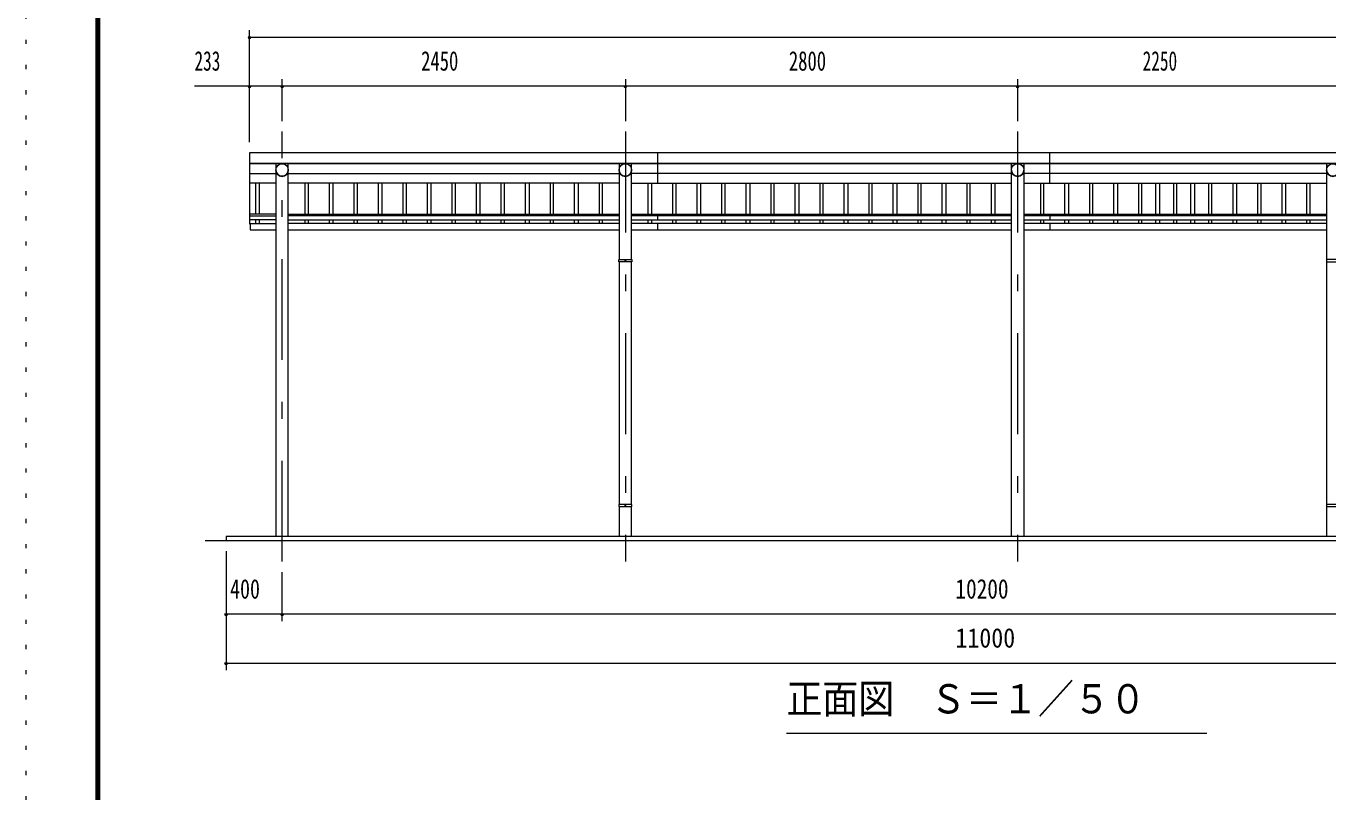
# Model space of a CAD drawing. Units: millimetres, scale not verified, with parts at other scales. Extents: x -25863 to 25873, y -10500 to 10500.
# Drawn here: x -3827 to 5466, y 0 to 5468 of the extents above; entities that cross this region are included whole.
import ezdxf
from ezdxf.enums import TextEntityAlignment as Align

# ---------------------------------------------------------------- set-up
doc = ezdxf.new("R2010")
doc.units = ezdxf.units.MM
doc.header["$LTSCALE"] = 60
doc.linetypes.add('USER3', pattern=[24, 12, -5, 2, -5])
doc.linetypes.add('USER4', pattern=[3, 0.5, -2.5])
for name, color, linetype, lineweight in [('0-2_1-05BOLD', 7, 'Continuous', 18), ('0-3_1-25CENTER', 3, 'USER3', 18), ('0-4_1-45THIN', 4, 'Continuous', 18), ('0-5_1-55DIM', 3, 'Continuous', 18), ('0-C_F-F1PAPER', 5, 'Continuous', 18), ('0-D_F-E_J_ADD', 5, 'USER4', 18)]:
    doc.layers.add(name, color=color, linetype=linetype, lineweight=lineweight)
doc.styles.add('ＭＳ ゴシック', font='')
doc.styles.get('ＭＳ ゴシック').set_extended_font_data('MS Gothic')

msp = doc.modelspace()

# ---------------------------------------------------------------- linework, layer by layer
at = {"layer": '0-2_1-05BOLD'}
for p, q in [((681.12, 4563.67), (681.12, 4345.48)), ((3481.12, 4345.48), (3481.12, 4563.67)), ((-2231.88, 4488.53), (8434.12, 4488.53)), ((8434.12, 4484.46), (-2231.88, 4484.46)), ((-2043.43, 4484.46), (-2043.43, 1824.67)), ((-1954.33, 1824.67), (-1954.33, 4484.46)), ((406.57, 4484.46), (406.57, 3800.67)), ((495.67, 3800.67), (495.67, 4484.46)), ((3206.57, 1824.67), (3206.57, 4484.46)), ((3295.67, 4484.46), (3295.67, 1824.67)), ((5456.57, 4484.46), (5456.57, 3800.67)), ((-2231.88, 4414.97), (-2043.43, 4414.97)), ((-1954.33, 4414.97), (406.57, 4414.97)), ((3206.57, 4414.97), (495.67, 4414.97)), ((5456.57, 4414.97), (3295.67, 4414.97)), ((-2043.43, 4345.48), (-2231.88, 4345.48)), ((406.57, 4345.48), (-1954.33, 4345.48)), ((495.67, 4345.48), (3206.57, 4345.48)), ((3295.67, 4345.48), (5456.57, 4345.48)), ((-2043.43, 4123.86), (-2231.88, 4123.86)), ((-2231.88, 4113.43), (-2043.43, 4113.43)), ((-1954.33, 4123.86), (406.57, 4123.86)), ((406.57, 4113.43), (-1954.33, 4113.43)), ((495.67, 4123.86), (3206.57, 4123.86)), ((3206.57, 4113.43), (495.67, 4113.43)), ((681.12, 4123.86), (681.12, 4083.82)), ((3295.67, 4123.86), (5456.57, 4123.86)), ((5456.57, 4113.43), (3295.67, 4113.43)), ((3481.12, 4123.86), (3481.12, 4083.82)), ((-2043.43, 4083.82), (-2231.88, 4083.82)), ((-2226.88, 4057.49), (-2043.43, 4057.49)), ((-1954.33, 4083.82), (406.57, 4083.82)), ((406.57, 4057.49), (-1954.33, 4057.49)), ((-1954.33, 4012.49), (406.57, 4012.49)), ((495.67, 4083.82), (3206.57, 4083.82)), ((3206.57, 4057.49), (495.67, 4057.49)), ((495.67, 4012.49), (3206.57, 4012.49)), ((681.12, 4057.49), (681.12, 4012.49)), ((3295.67, 4083.82), (5456.57, 4083.82)), ((5456.57, 4057.49), (3295.67, 4057.49)), ((3295.67, 4012.49), (5456.57, 4012.49)), ((3481.12, 4057.49), (3481.12, 4012.49)), ((406.57, 3784.67), (406.57, 2053.27)), ((448.07, 3800.67), (448.07, 3784.67)), ((448.07, 3792.67), (454.17, 3792.67)), ((454.17, 3784.67), (454.17, 3800.67)), ((495.67, 2053.27), (495.67, 3784.67)), ((5456.57, 3784.67), (5456.57, 2053.27)), ((448.07, 2053.27), (448.07, 2037.27)), ((454.17, 2045.27), (448.07, 2045.27)), ((454.17, 2037.27), (454.17, 2053.27)), ((406.57, 2037.27), (406.57, 1824.67)), ((495.67, 1824.67), (495.67, 2037.27)), ((5456.57, 2037.27), (5456.57, 1824.67)), ((-2548.88, 1794.67), (8751.12, 1794.67))]:
    msp.add_line(p, q, dxfattribs=at)
for points in [[(8434.12, 4563.67), (-2231.88, 4563.67), (-2231.88, 4054.91), (-2226.88, 4054.91)], [(-2226.88, 4057.49), (-2226.88, 4012.49), (-2043.43, 4012.49)], [(8601.12, 1824.67), (-2398.88, 1824.67), (-2398.88, 1794.67)]]:
    msp.add_lwpolyline(points, dxfattribs=at)
for points in [[(497.27, 3800.67), (497.27, 3784.67), (404.97, 3784.67), (404.97, 3800.67)], [(5547.27, 3784.67), (5547.27, 3800.67), (5454.97, 3800.67), (5454.97, 3784.67)], [(404.97, 2053.27), (404.97, 2037.27), (497.27, 2037.27), (497.27, 2053.27)], [(5547.27, 2037.27), (5547.27, 2053.27), (5454.97, 2053.27), (5454.97, 2037.27)]]:
    msp.add_lwpolyline(points, close=True, dxfattribs=at)
for centre in [(-1998.88, 4439.91), (451.12, 4439.91), (3251.12, 4439.91), (5501.12, 4439.91)]:
    msp.add_circle(centre, 44.55, dxfattribs=at)
for centre in [(-1998.88, 4439.22), (451.12, 4439.22), (3251.12, 4439.22), (5501.12, 4439.22)]:
    msp.add_arc(centre, 44.55, 180, 0, dxfattribs=at)
at = {"layer": '0-3_1-25CENTER'}
for p, q in [((-1998.88, 1644.67), (-1998.88, 4714.67)), ((451.12, 4714.67), (451.12, 1644.67)), ((3251.12, 4714.67), (3251.12, 1644.67))]:
    msp.add_line(p, q, dxfattribs=at)
at = {"layer": '0-4_1-45THIN'}
for p, q in [((-2186.38, 4123.86), (-2186.38, 4345.48)), ((-2161.38, 4345.48), (-2161.38, 4123.86)), ((-1836.37, 4345.48), (-1836.37, 4123.86)), ((-1811.37, 4123.86), (-1811.37, 4345.48)), ((-1661.38, 4123.86), (-1661.38, 4345.48)), ((-1636.37, 4345.48), (-1636.37, 4123.86)), ((-1486.37, 4345.48), (-1486.37, 4123.86)), ((-1461.37, 4123.86), (-1461.37, 4345.48)), ((-1311.37, 4123.86), (-1311.37, 4345.48)), ((-1286.37, 4345.48), (-1286.37, 4123.86)), ((-1136.37, 4345.48), (-1136.37, 4123.86)), ((-1111.37, 4123.86), (-1111.37, 4345.48)), ((-961.37, 4123.86), (-961.37, 4345.48)), ((-936.37, 4345.48), (-936.37, 4123.86)), ((-786.37, 4345.48), (-786.37, 4123.86)), ((-761.37, 4123.86), (-761.37, 4345.48)), ((-611.37, 4123.86), (-611.37, 4345.48)), ((-586.37, 4345.48), (-586.37, 4123.86)), ((-436.37, 4345.48), (-436.37, 4123.86)), ((-411.37, 4123.86), (-411.37, 4345.48)), ((-261.37, 4123.86), (-261.37, 4345.48)), ((-236.37, 4345.48), (-236.37, 4123.86)), ((-86.38, 4345.48), (-86.38, 4123.86)), ((-61.37, 4123.86), (-61.37, 4345.48)), ((88.63, 4123.86), (88.63, 4345.48)), ((113.63, 4345.48), (113.63, 4123.86)), ((263.62, 4345.48), (263.62, 4123.86)), ((288.62, 4123.86), (288.62, 4345.48)), ((613.62, 4123.86), (613.62, 4345.48)), ((638.62, 4345.48), (638.62, 4123.86)), ((788.62, 4345.48), (788.62, 4123.86)), ((813.62, 4123.86), (813.62, 4345.48)), ((963.62, 4123.86), (963.62, 4345.48)), ((988.62, 4345.48), (988.62, 4123.86)), ((1138.62, 4345.48), (1138.62, 4123.86)), ((1163.62, 4123.86), (1163.62, 4345.48)), ((1313.62, 4123.86), (1313.62, 4345.48)), ((1338.62, 4345.48), (1338.62, 4123.86)), ((1488.62, 4345.48), (1488.62, 4123.86)), ((1513.62, 4123.86), (1513.62, 4345.48)), ((1663.62, 4123.86), (1663.62, 4345.48)), ((1688.62, 4345.48), (1688.62, 4123.86)), ((1838.62, 4345.48), (1838.62, 4123.86)), ((1863.62, 4123.86), (1863.62, 4345.48)), ((2013.62, 4123.86), (2013.62, 4345.48)), ((2038.62, 4345.48), (2038.62, 4123.86)), ((2188.62, 4345.48), (2188.62, 4123.86)), ((2213.62, 4123.86), (2213.62, 4345.48)), ((2363.62, 4123.86), (2363.62, 4345.48)), ((2388.62, 4345.48), (2388.62, 4123.86)), ((2538.62, 4345.48), (2538.62, 4123.86)), ((2563.63, 4123.86), (2563.63, 4345.48)), ((2713.62, 4123.86), (2713.62, 4345.48)), ((2738.62, 4345.48), (2738.62, 4123.86)), ((2888.62, 4345.48), (2888.62, 4123.86)), ((2913.63, 4123.86), (2913.63, 4345.48)), ((3063.62, 4123.86), (3063.62, 4345.48)), ((3088.62, 4345.48), (3088.62, 4123.86)), ((3413.62, 4345.48), (3413.62, 4123.86)), ((3438.62, 4123.86), (3438.62, 4345.48)), ((3588.62, 4123.86), (3588.62, 4345.48)), ((3613.62, 4345.48), (3613.62, 4123.86)), ((3763.62, 4345.48), (3763.62, 4123.86)), ((3788.62, 4123.86), (3788.62, 4345.48)), ((3938.62, 4123.86), (3938.62, 4345.48)), ((3963.62, 4345.48), (3963.62, 4123.86)), ((4113.62, 4345.48), (4113.62, 4123.86)), ((4138.62, 4123.86), (4138.62, 4345.48)), ((4238.62, 4123.86), (4238.62, 4345.48)), ((4263.62, 4345.48), (4263.62, 4123.86)), ((4363.62, 4345.48), (4363.62, 4123.86)), ((4388.62, 4123.86), (4388.62, 4345.48)), ((4488.62, 4123.86), (4488.62, 4345.48)), ((4513.62, 4345.48), (4513.62, 4123.86)), ((4613.62, 4345.48), (4613.62, 4123.86)), ((4638.62, 4123.86), (4638.62, 4345.48)), ((4788.62, 4123.86), (4788.62, 4345.48)), ((4813.62, 4345.48), (4813.62, 4123.86)), ((4963.62, 4345.48), (4963.62, 4123.86)), ((4988.62, 4123.86), (4988.62, 4345.48)), ((5138.62, 4123.86), (5138.62, 4345.48)), ((5163.62, 4345.48), (5163.62, 4123.86)), ((5313.62, 4345.48), (5313.62, 4123.86)), ((5338.62, 4123.86), (5338.62, 4345.48)), ((-2186.38, 4057.49), (-2186.38, 4083.82)), ((-2161.38, 4083.82), (-2161.38, 4057.49)), ((-1836.37, 4083.82), (-1836.37, 4057.49)), ((-1811.37, 4057.49), (-1811.37, 4083.82)), ((-1661.38, 4057.49), (-1661.38, 4083.82)), ((-1636.37, 4083.82), (-1636.37, 4057.49)), ((-1486.37, 4083.82), (-1486.37, 4057.49)), ((-1461.37, 4057.49), (-1461.37, 4083.82)), ((-1311.37, 4057.49), (-1311.37, 4083.82)), ((-1286.37, 4083.82), (-1286.37, 4057.49)), ((-1136.37, 4083.82), (-1136.37, 4057.49)), ((-1111.37, 4057.49), (-1111.37, 4083.82)), ((-961.37, 4057.49), (-961.37, 4083.82)), ((-936.37, 4083.82), (-936.37, 4057.49)), ((-786.37, 4083.82), (-786.37, 4057.49)), ((-761.37, 4057.49), (-761.37, 4083.82)), ((-611.37, 4057.49), (-611.37, 4083.82)), ((-586.37, 4083.82), (-586.37, 4057.49)), ((-436.37, 4083.82), (-436.37, 4057.49)), ((-411.37, 4057.49), (-411.37, 4083.82)), ((-261.37, 4057.49), (-261.37, 4083.82)), ((-236.37, 4083.82), (-236.37, 4057.49)), ((-86.38, 4083.82), (-86.38, 4057.49)), ((-61.37, 4057.49), (-61.37, 4083.82)), ((88.63, 4057.49), (88.63, 4083.82)), ((113.63, 4083.82), (113.63, 4057.49)), ((263.62, 4083.82), (263.62, 4057.49)), ((288.62, 4057.49), (288.62, 4083.82)), ((613.62, 4057.49), (613.62, 4083.82)), ((638.62, 4083.82), (638.62, 4057.49)), ((788.62, 4083.82), (788.62, 4057.49)), ((813.62, 4057.49), (813.62, 4083.82)), ((963.62, 4057.49), (963.62, 4083.82)), ((988.62, 4083.82), (988.62, 4057.49)), ((1138.62, 4083.82), (1138.62, 4057.49)), ((1163.62, 4057.49), (1163.62, 4083.82)), ((1313.62, 4057.49), (1313.62, 4083.82)), ((1338.62, 4083.82), (1338.62, 4057.49)), ((1488.62, 4083.82), (1488.62, 4057.49)), ((1513.62, 4057.49), (1513.62, 4083.82)), ((1663.62, 4057.49), (1663.62, 4083.82)), ((1688.62, 4083.82), (1688.62, 4057.49)), ((1838.62, 4083.82), (1838.62, 4057.49)), ((1863.62, 4057.49), (1863.62, 4083.82)), ((2013.62, 4057.49), (2013.62, 4083.82)), ((2038.62, 4083.82), (2038.62, 4057.49)), ((2188.62, 4083.82), (2188.62, 4057.49)), ((2213.62, 4057.49), (2213.62, 4083.82)), ((2363.62, 4057.49), (2363.62, 4083.82)), ((2388.62, 4083.82), (2388.62, 4057.49)), ((2538.62, 4083.82), (2538.62, 4057.49)), ((2563.63, 4057.49), (2563.63, 4083.82)), ((2713.62, 4057.49), (2713.62, 4083.82)), ((2738.62, 4083.82), (2738.62, 4057.49)), ((2888.62, 4083.82), (2888.62, 4057.49)), ((2913.63, 4057.49), (2913.63, 4083.82)), ((3063.62, 4057.49), (3063.62, 4083.82)), ((3088.62, 4083.82), (3088.62, 4057.49)), ((3413.62, 4083.82), (3413.62, 4057.49)), ((3438.62, 4057.49), (3438.62, 4083.82)), ((3588.62, 4057.49), (3588.62, 4083.82)), ((3613.62, 4083.82), (3613.62, 4057.49)), ((3763.62, 4083.82), (3763.62, 4057.49)), ((3788.62, 4057.49), (3788.62, 4083.82)), ((3938.62, 4057.49), (3938.62, 4083.82)), ((3963.62, 4083.82), (3963.62, 4057.49)), ((4113.62, 4083.82), (4113.62, 4057.49)), ((4138.62, 4057.49), (4138.62, 4083.82)), ((4238.62, 4057.49), (4238.62, 4083.82)), ((4263.62, 4083.82), (4263.62, 4057.49)), ((4363.62, 4083.82), (4363.62, 4057.49)), ((4388.62, 4057.49), (4388.62, 4083.82)), ((4488.62, 4057.49), (4488.62, 4083.82)), ((4513.62, 4083.82), (4513.62, 4057.49)), ((4613.62, 4083.82), (4613.62, 4057.49)), ((4638.62, 4057.49), (4638.62, 4083.82)), ((4788.62, 4057.49), (4788.62, 4083.82)), ((4813.62, 4083.82), (4813.62, 4057.49)), ((4963.62, 4083.82), (4963.62, 4057.49)), ((4988.62, 4057.49), (4988.62, 4083.82)), ((5138.62, 4057.49), (5138.62, 4083.82)), ((5163.62, 4083.82), (5163.62, 4057.49)), ((5313.62, 4083.82), (5313.62, 4057.49)), ((5338.62, 4057.49), (5338.62, 4083.82))]:
    msp.add_line(p, q, dxfattribs=at)
at = {"layer": '0-5_1-55DIM'}
for p, q in [((-2231.88, 4639.67), (-2231.88, 5438.67)), ((-2221.88, 5388.67), (-2241.88, 5388.67)), ((-2231.88, 5388.67), (8434.12, 5388.67)), ((8826.62, 5038.67), (-2624.38, 5038.67)), ((-2221.88, 5038.67), (-2241.88, 5038.67)), ((-1988.88, 5038.67), (-2008.88, 5038.67)), ((-1998.88, 4789.67), (-1998.88, 5088.67)), ((461.12, 5038.67), (441.12, 5038.67)), ((451.12, 5088.67), (451.12, 4789.67)), ((3261.12, 5038.67), (3241.12, 5038.67)), ((3251.12, 5088.67), (3251.12, 4789.67)), ((-2398.88, 1719.67), (-2398.88, 869.67)), ((-1998.88, 1219.67), (-1998.88, 1569.67)), ((-2388.88, 1269.67), (-2408.88, 1269.67)), ((8601.12, 1269.67), (-2398.88, 1269.67)), ((-1988.88, 1269.67), (-2008.88, 1269.67)), ((-2388.88, 919.67), (-2408.88, 919.67)), ((-2398.88, 919.67), (8601.12, 919.67)), ((1601.12, 419.67), (4601.12, 419.67))]:
    msp.add_line(p, q, dxfattribs=at)
for centre in [(-2231.88, 5388.67), (-2231.88, 5038.67), (-1998.88, 5038.67), (451.12, 5038.67), (3251.12, 5038.67), (-2398.88, 1269.67), (-1998.88, 1269.67), (-2398.88, 919.67)]:
    msp.add_arc(centre, 10, 180, 0, dxfattribs=at)
at = {"layer": '0-C_F-F1PAPER'}
for points in [[(25373.46, -10000), (-3326.54, -10000), (-3326.54, 10100), (25373.46, 10100)], [(25370.95, -9997.5), (25370.95, 10097.5), (-3324.04, 10097.5), (-3324.04, -9997.5)], [(25368.46, -9995), (25368.46, 10095), (-3321.54, 10095), (-3321.54, -9995)], [(25365.96, -9992.5), (-3319.04, -9992.5), (-3319.04, 10092.5), (25365.96, 10092.5)], [(25363.46, -9990), (25363.46, 10090), (-3316.54, 10090), (-3316.54, -9990)], [(25360.96, -9987.5), (-3314.04, -9987.5), (-3314.04, 10087.5), (25360.96, 10087.5)], [(25358.45, -9985), (25358.45, 10085), (-3311.54, 10085), (-3311.54, -9985)], [(25355.96, -9982.5), (-3309.04, -9982.5), (-3309.04, 10082.5), (25355.96, 10082.5)], [(25353.46, -9980), (-3306.54, -9980), (-3306.54, 10080), (25353.46, 10080)], [(25350.96, -9977.5), (-3304.04, -9977.5), (-3304.04, 10077.5), (25350.96, 10077.5)], [(25348.46, -9975), (25348.46, 10075), (-3301.54, 10075), (-3301.54, -9975)]]:
    msp.add_lwpolyline(points, close=True, dxfattribs=at)
at = {"layer": '0-D_F-E_J_ADD'}
msp.add_lwpolyline([(25873.46, -10500), (-3826.54, -10500), (-3826.54, 10500), (25873.46, 10500)], close=True, dxfattribs=at)

# ---------------------------------------------------------------- texts
at = {"layer": '0-5_1-55DIM', "color": 7, "style": 'ＭＳ ゴシック'}
for s, height, width, p in [('233', 139.3, 0.65, (-2624.38, 5107.67)), ('2450', 139.3, 0.7, (-1006.38, 5107.67)), ('2800', 139.3, 0.7, (1618.62, 5107.67)), ('2250', 139.3, 0.65, (4143.62, 5107.67)), ('400', 139.3, 0.75, (-2370.13, 1338.67)), ('10200', 139.3, 0.8, (2807.37, 1338.67)), ('11000', 139.3, 0.9, (2807.37, 988.67)), ('正面図\u3000Ｓ＝１／５０', 208.9, 0.9, (1601.12, 498.17))]:
    msp.add_text(s, height=height, dxfattribs=dict(at, width=width)).set_placement(p, align=Align.BOTTOM_LEFT)

doc.saveas('drawing.dxf')
